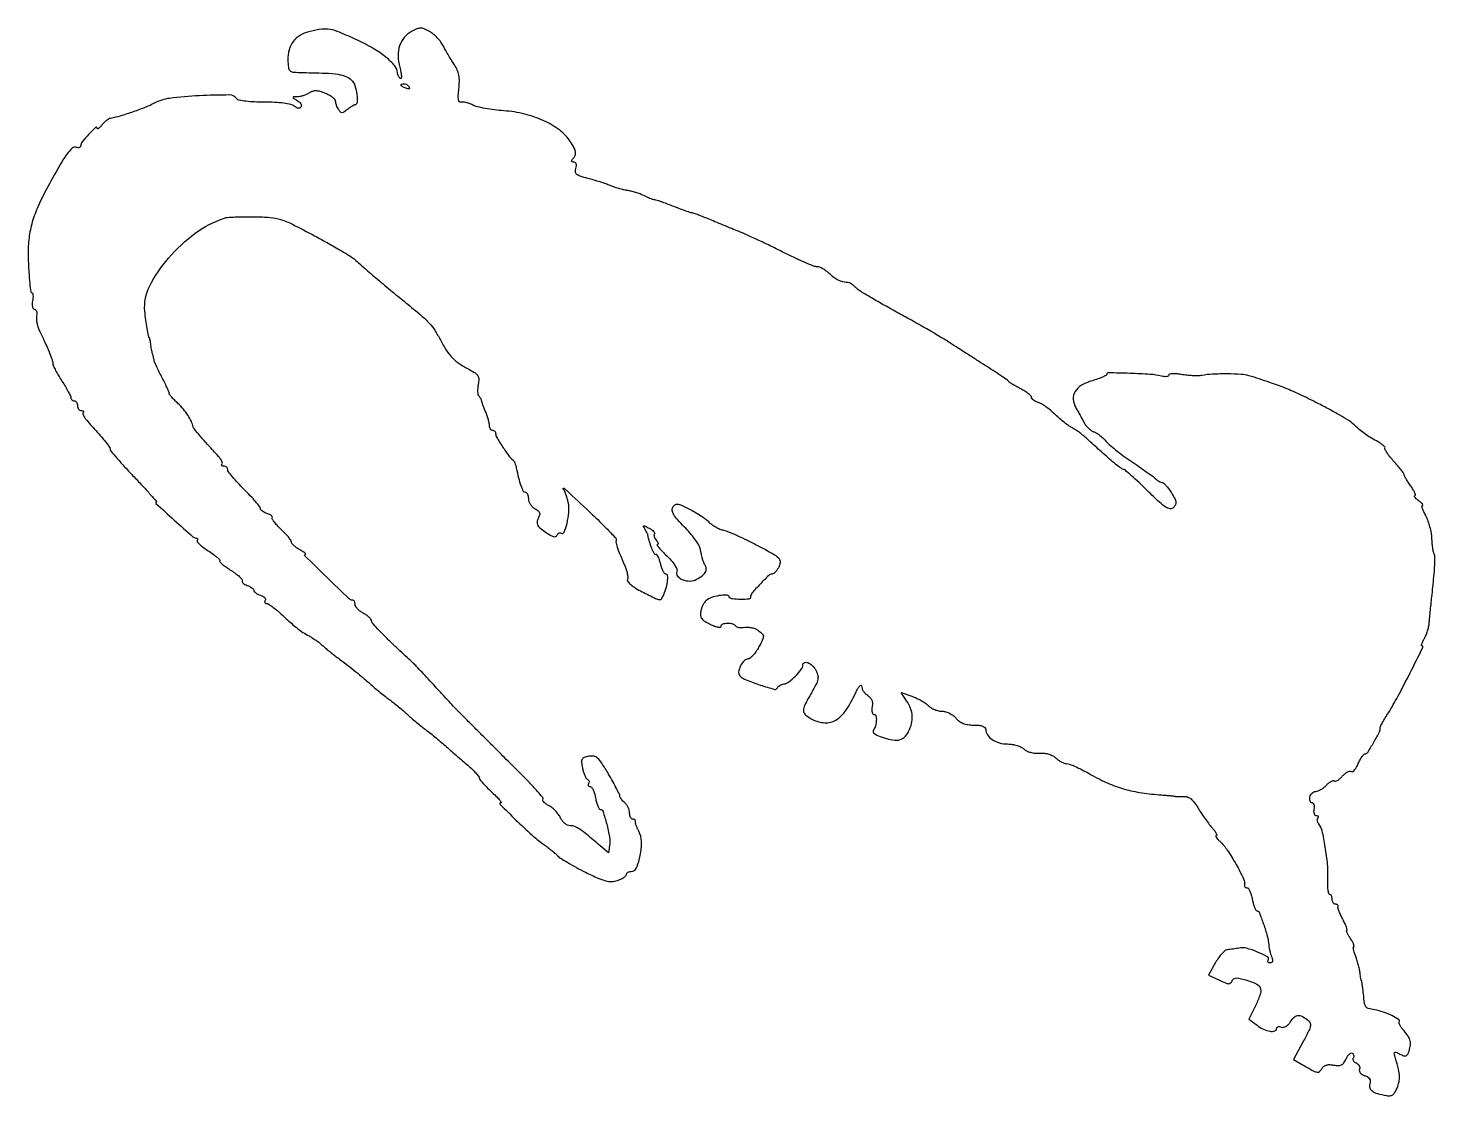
# Model space of a CAD drawing. Extents: x 1 to 431, y 0 to 327.
import ezdxf

# ---------------------------------------------------------------- set-up
doc = ezdxf.new("R2010")
doc.units = 0

msp = doc.modelspace()

# ---------------------------------------------------------------- linework, layer by layer
for points in [[(87.221839, 326.018178, 0.071673), (84.227605, 324.836598, 0.097825), (82.040777, 322.941736, 0.099091), (80.757044, 320.378073, 0.075293), (80.391185, 317.249209, 0.019833), (80.559964, 314.958972, 0.162914), (80.996061, 314.023471, 0.176117), (81.890472, 313.577066, 0.024029), (84.009167, 313.436557, -0.004173), (91.890573, 313.227501, -0.027686), (95.807996, 312.873094, -0.058835), (98.187235, 312.232219, -0.101534), (99.892211, 311.107789, -0.119278), (100.939551, 309.391705, -0.047294), (101.535436, 306.676183, -0.049797), (101.589636, 304.211153, -0.391684), (100.821096, 303.5, 0.127738), (100.528665, 303.424052, 0.015262), (99.95013, 303.078264, 0.017397), (99.277497, 302.614096, 0.013476), (98.577479, 302.064302, -0.022951), (97.580529, 301.311391, -0.151375), (96.990607, 301.128604, -0.20665), (96.501227, 301.339887, -0.047912), (95.939097, 302.064302, -0.030038), (95.590189, 302.696778, -0.024577), (95.292991, 303.409813, -0.025249), (95.084683, 304.094654, -0.05787), (95.015313, 304.62868, 0.185524), (94.807497, 305.148314, 0.041413), (94.089531, 305.804801, 0.037636), (93.078876, 306.470834, 0.028695), (91.885218, 307.047544, 0.02573), (90.259653, 307.624856, 0.066467), (89.032578, 307.819186, 0.083739), (87.973274, 307.666921, 0.062179), (86.898787, 307.168864, -0.034695), (86.053142, 306.719018, -0.025221), (85.058886, 306.334421, -0.025651), (84.073576, 306.064517, -0.04975), (83.263569, 305.969591, 0.007023), (82.135411, 305.934284, 0.40304), (82.00452, 305.796353, 0.26035), (82.120841, 305.591499, 0.004442), (83.271032, 304.908131, -0.05478), (83.903386, 304.440589, -0.075807), (84.342619, 303.889991, -0.096746), (84.528512, 303.345756, -0.174187), (84.432005, 302.889981, -0.144158), (84.072257, 302.567467, -0.140992), (83.591826, 302.487766, -0.098713), (83.003746, 302.677783, -0.045885), (82.339432, 303.13326, 0.119146), (81.295963, 303.644476, 0.021722), (79.161202, 304.021789, 0.020683), (76.416231, 304.269899, 0.012805), (73.178459, 304.344943, -0.011822), (70.189875, 304.408335, -0.017293), (67.566889, 304.617129, -0.012801), (65.447168, 304.915021, -0.208303), (64.85776, 305.297782, 0.252566), (62.524958, 306.547776, 0.011838), (53.285469, 306.302331, 0.01762), (44.212207, 305.524938, 0.094212), (39.5, 304.022881, -0.030273), (36.921894, 302.821992, -0.010462), (33.067561, 301.395509, -0.010605), (29.116453, 300.119685, -0.026388), (26.16592, 299.402768, 0.083191), (25.556773, 299.179311, 0.03371), (24.817142, 298.689436, 0.032188), (24.075771, 298.043471, 0.035299), (23.447723, 297.326144, -0.023179), (22.912826, 296.6845, -0.062159), (22.460849, 296.299636, -0.18228), (22.176115, 296.235782, -0.363705), (22.031803, 296.396023, 0.64001), (21.539291, 296.602327, 0.020054), (19.500419, 294.576996, 0.016792), (17.43002, 292.192684, 0.172034), (17, 290.979863, -0.156912), (16.899335, 290.666991, -0.147257), (16.632813, 290.461924, -0.110453), (16.228168, 290.403502, -0.06586), (15.75, 290.504499, 0.27099), (14.427696, 290.250766, 0.056828), (12.776634, 288.436774, 0.027528), (10.465785, 284.830223, 0.004781), (6.547753, 277.746623, 0.02113), (3.763191, 272.032039, 0.036755), (2.016456, 267.057472, 0.040475), (1.121988, 262.232456, 0.033362), (0.935137, 257, 0.005367), (1.130983, 252.310529, 0.013259), (1.402605, 248.879051, 0.008774), (1.717613, 246.332123, 0.373606), (2.100055, 246, -0.341749), (2.309561, 245.837867, -0.048979), (2.399382, 245.265625, -0.038965), (2.383177, 244.458518, -0.022733), (2.244751, 243.5, 0.038424), (2.135928, 242.533064, 0.066022), (2.214001, 241.727288, 0.097568), (2.455186, 241.191479, 0.242945), (2.826005, 241, -0.204186), (3.198582, 240.841231, -0.111318), (3.46009, 240.40832, -0.078831), (3.568115, 239.756938, -0.049355), (3.49726, 238.98577, 0.067718), (3.444048, 238.019689, 0.030471), (3.623074, 236.759588, 0.029473), (3.977884, 235.43107, 0.03544), (4.470281, 234.23577, -0.007704), (6.05209, 230.92917, -0.011628), (7.317509, 227.997976, -0.011198), (8.225228, 225.600158, -0.073184), (8.47201, 224.339995, 0.097107), (8.637545, 223.666141, 0.011802), (9.314634, 222.292943, 0.013644), (10.21154, 220.685641, 0.010855), (11.263447, 219.000252, -0.009236), (12.311568, 217.332972, -0.012361), (13.196137, 215.780924, -0.009588), (13.871723, 214.464416, -0.11423), (14, 213.910257, 0.109065), (14.076662, 213.562986, 0.099779), (14.29375, 213.267388, 0.095299), (14.618214, 213.069158, 0.089841), (15, 213, -0.148195), (15.381354, 212.884432, -0.098894), (15.70625, 212.559375, -0.082425), (15.925306, 212.073457, -0.064853), (16, 211.5, 0.076226), (16.087877, 210.926925, 0.089419), (16.342708, 210.440625, 0.100747), (16.721743, 210.115534, 0.127718), (17.166667, 210, -0.049446), (17.574752, 209.959544, -0.14801), (17.819271, 209.828646, -0.260344), (17.87339, 209.63758, -0.138892), (17.75, 209.416667, 0.24689), (17.641203, 209.066567, 0.060413), (17.827604, 208.471322, 0.047978), (18.237424, 207.755625, 0.031686), (18.833333, 207.017622, -0.004032), (22.05946, 203.445594, -0.011196), (24.249551, 200.866983, -0.009783), (25.747193, 198.945827, -0.162042), (26, 198.186241, 0.17711), (26.186046, 197.677488, 0.002994), (28.15543, 195.373027, 0.007265), (30.525381, 192.712363, 0.004719), (33.337633, 189.703525, -0.003181), (36.116521, 186.748646, -0.005574), (38.373502, 184.262911, -0.001724), (40.242181, 182.143479, -0.644485), (40.177104, 182, 0.683297), (40.023744, 181.606869, 0.002014), (45.603553, 176.513502, 0.002002), (51.274063, 171.420233, 0.179198), (52.309017, 171.015013, -0.106782), (52.581646, 170.950801, -0.175436), (52.746357, 170.784098, -0.159961), (52.774788, 170.537564, -0.086243), (52.661767, 170.25, 0.322576), (52.694828, 169.824462, 0.029431), (53.470567, 169.00903, 0.029377), (54.61291, 168.06091, 0.018161), (56.055844, 167.078612, -0.013968), (57.506674, 166.108637, -0.022848), (58.672235, 165.198539, -0.019017), (59.514495, 164.419137, -0.345476), (59.555844, 164.078612, 0.345476), (59.597192, 163.738086, 0.019017), (60.439452, 162.958684, 0.022848), (61.605013, 162.048587, 0.013968), (63.055844, 161.078612, -0.018405), (64.497963, 160.095836, -0.029811), (65.637787, 159.146251, -0.030191), (66.40799, 158.329751, -0.322931), (66.438572, 157.900608, 0.251249), (66.417829, 157.562449, 0.101747), (66.700086, 157.178429, 0.067509), (67.247452, 156.804477, 0.039322), (67.985479, 156.504609, -0.036577), (68.756557, 156.196226, -0.047017), (69.408235, 155.798884, -0.054805), (69.860179, 155.377006, -0.179463), (70, 155, 0.179463), (70.139821, 154.622994, 0.054805), (70.591765, 154.201116, 0.047017), (71.243443, 153.803774, 0.036577), (72.014521, 153.495391, -0.048846), (72.744038, 153.182695, -0.081387), (73.268799, 152.771225, -0.11865), (73.512946, 152.331877, -0.209118), (73.455504, 151.928004, 0.081555), (73.309387, 151.573367, 0.160022), (73.336311, 151.272601, 0.183051), (73.529558, 151.072801, 0.11044), (73.855134, 151, -0.143157), (74.413781, 150.836705, -0.014298), (75.577141, 150.045312, -0.017058), (76.930618, 148.994731, -0.012755), (78.350709, 147.75, 0.003837), (81.469669, 144.916244, 0.016297), (83.401773, 143.297892, 0.024416), (85.022144, 142.151231, 0.018909), (86.88868, 141.059577, -0.019456), (87.886242, 140.474681, -0.011918), (89.017107, 139.712506, -0.011942), (90.102305, 138.90324, -0.020765), (90.956968, 138.174306, 0.010314), (91.817732, 137.408532, 0.005268), (92.927972, 136.481143, 0.005231), (94.092722, 135.549033, 0.007825), (95.131274, 134.761499, -0.004), (98.116475, 132.533581, -0.006498), (100.612039, 130.588202, -0.006881), (102.951061, 128.662065, -0.005309), (105.449863, 126.5, 0.00573), (106.948877, 125.205195, 0.00413), (108.649599, 123.79375, 0.004172), (110.289366, 122.478251, 0.009018), (111.576912, 121.5, -0.009816), (112.817464, 120.554331, -0.005421), (114.297436, 119.353125, -0.005403), (115.771772, 118.102597, -0.008649), (117, 117, 0.008649), (118.228228, 115.897403, 0.005403), (119.702564, 114.646875, 0.005421), (121.182536, 113.445669, 0.009816), (122.423088, 112.5, -0.008997), (123.710742, 111.521754, -0.004161), (125.350875, 110.20625, -0.00412), (127.052118, 108.794805, -0.005714), (128.551752, 107.5, 0.001265), (130.105142, 106.134469, 0.000732), (131.97952, 104.5, 0.000732), (133.864653, 102.865844, 0.00123), (135.452813, 101.5, -0.012963), (136.797147, 100.287835, -0.017881), (137.934813, 99.127118, -0.014618), (138.800507, 98.120714, -0.165789), (138.979262, 97.63487, 0.162521), (139.158745, 97.137297, 0.012518), (140.079437, 96.029567, 0.016118), (141.278341, 94.744482, 0.011571), (142.695417, 93.38487, -0.010208), (144.057359, 92.085267, -0.020431), (145.068705, 90.994306, -0.02444), (145.686782, 90.194328, -0.60616), (145.585385, 90, 0.66731), (145.381658, 89.509827, 0.003725), (150.207809, 84.732148, 0.009107), (155.030609, 80.196836, 0.030886), (158.401794, 77.5, -0.009752), (159.609678, 76.614735, -0.007604), (160.88808, 75.607767, -0.007698), (162.050638, 74.63295, -0.018501), (162.872673, 73.866868, 0.054117), (163.907053, 73.032029, 0.009079), (166.078223, 71.692609, 0.009848), (168.7007, 70.208759, 0.008599), (171.5, 68.758471, 0.009879), (175.311449, 66.959181, 0.041793), (177.691827, 66.123135, 0.06969), (179.50761, 65.913261, 0.076612), (181.25, 66.224937, 0.027935), (182.303038, 66.652614, 0.03818), (183.192187, 67.159304, 0.042444), (183.822906, 67.668427, 0.20449), (184, 68.083333, -0.153983), (184.11028, 68.432933, -0.097924), (184.42083, 68.730729, -0.080432), (184.884826, 68.931676, -0.062123), (185.432612, 69, 0.301382), (187.093397, 70.101074, 0.052271), (188.246864, 73.890889, 0.051488), (188.627739, 78.201927, 0.123554), (187.806992, 81.27941, -0.019897), (187.350951, 82.18457, -0.024086), (186.999373, 83.068014, -0.023741), (186.778974, 83.825587, -0.128622), (186.787548, 84.25, 0.135841), (186.789263, 84.535385, 0.137301), (186.643842, 84.779687, 0.114349), (186.366141, 84.943621, 0.07654), (186, 85, -0.181272), (185.618307, 85.143082, -0.091278), (185.29375, 85.551532, -0.071223), (185.073889, 86.159146, -0.05129), (185, 86.877555, 0.067559), (184.890037, 87.687666, 0.044533), (184.559375, 88.569265, 0.044279), (184.074176, 89.385461, 0.063393), (183.5, 90, -0.02973), (182.925917, 90.537142, -0.032976), (182.440625, 91.121247, -0.034998), (182.099557, 91.66846, -0.122455), (182, 92.068868, 0.114465), (181.874146, 92.611415, 0.004823), (180.98069, 94.389992, 0.008093), (179.85945, 96.485267, 0.005646), (178.530007, 98.813488, 0.010046), (176.472964, 102.166994, 0.067464), (175.209986, 103.651238, 0.137328), (174.008895, 104.243468, 0.093781), (172.478327, 104.240608, 0.038529), (171.052879, 103.852385, 0.187757), (170.43215, 103.314394, 0.152486), (170.267865, 102.425957, 0.023133), (170.569935, 100.623543, 0.02305), (170.892532, 99.403008, 0.029683), (171.305307, 98.319014, 0.030291), (171.743765, 97.484469, 0.16756), (172.127847, 97.16459, -0.11752), (172.420947, 96.965623, -0.123195), (172.586564, 96.659046, -0.11325), (172.595665, 96.289246, -0.088389), (172.447214, 95.91459, 0.08762), (172.308216, 95.565349, 0.166481), (172.345783, 95.268661, 0.178492), (172.553136, 95.070931, 0.102452), (172.89567, 95, -0.242077), (173.329558, 94.776854, -0.043902), (173.804476, 93.971875, -0.038656), (174.240617, 92.840674, -0.026324), (174.565978, 91.5, 0.019665), (174.872606, 90.158869, 0.030056), (175.252587, 89.028125, 0.030086), (175.648727, 88.196267, 0.273049), (175.98133, 88, -0.32592), (176.855158, 87.362708, -0.014145), (177.972224, 83.510672, -0.021968), (178.813052, 79.566407, -0.078209), (178.838811, 76.991394), (178.5, 74.688841), (176, 76.841307, 0.004141), (171.929815, 80.287391, 0.025775), (169.742384, 81.925341, 0.052782), (168.212257, 82.733119, 0.095354), (166.825552, 83, -0.109228), (166.030276, 83.17583, -0.061206), (165.186074, 83.702102, -0.056663), (164.423609, 84.47611, -0.059358), (163.868104, 85.390135, 0.050572), (163.279821, 86.397439, 0.031683), (162.407082, 87.448463, 0.03163), (161.405233, 88.384078, 0.049187), (160.423672, 89.040849, -0.027043), (159.550104, 89.571008, -0.043708), (158.878176, 90.122084, -0.055326), (158.473678, 90.616202, -0.29), (158.47001, 90.951475, 0.324078), (158.421581, 91.611702, 0.007018), (156.182589, 94.19536, 0.012127), (153.161348, 97.423266, 0.005527), (149.066244, 101.5, -0.002954), (148.36922, 102.186793, -0.000154), (146.141401, 104.409375, -0.000243), (143.494546, 107.054206, -0.000177), (140.55145, 110, 0.000042), (137.609925, 112.945809, 0.000058), (134.9679, 115.590625, 0.000036), (132.744943, 117.815091, 0.000711), (132.058449, 118.5, -0.009302), (131.415729, 119.163658, -0.000727), (129.736422, 120.96875, -0.000991), (127.740451, 123.12906, -0.000757), (125.565192, 125.5, 0.000927), (123.405468, 127.852404, 0.00128), (121.457593, 129.955345, 0.0008), (119.811717, 131.71748, 0.015795), (119.288552, 132.241599, 0.000493), (118.743684, 132.753012, 0.000023), (116.8957, 134.483947, 0.000038), (114.701648, 136.538528, 0.000027), (112.25, 138.83373, -0.007863), (109.855136, 141.147254, -0.011637), (107.835938, 143.256155, -0.006946), (106.22479, 145.06919, -0.180063), (106, 145.673152, 0.167901), (105.838046, 146.141846, 0.038985), (105.265625, 146.76458, 0.036), (104.457052, 147.4152, 0.028559), (103.5, 148, -0.038233), (102.543363, 148.610243, -0.043483), (101.734375, 149.335921, -0.048383), (101.173639, 150.064377, -0.140753), (101, 150.66898, 0.056925), (100.941849, 151.178086, 0.076279), (100.769873, 151.609013, 0.095349), (100.515446, 151.897873, 0.166146), (100.216588, 152, -0.19362), (99.042527, 152.472351, -0.001854), (92.293836, 158.99963, -0.001803), (85.625238, 165.544507, -0.651768), (85.812314, 166.035435, 0.60831), (85.869621, 166.161622, 0.060025), (85.563617, 166.466878, 0.027782), (84.913481, 166.92003, 0.011927), (84, 167.454415, -0.026913), (83.042885, 168.053513, -0.034285), (82.234375, 168.709512, -0.036613), (81.659146, 169.330174, -0.170173), (81.5, 169.784235, 0.155039), (81.33264, 170.310998, 0.016994), (80.555621, 171.334724, 0.019485), (79.516358, 172.514424, 0.014571), (78.285094, 173.733682, -0.016329), (77.09155, 174.923931, -0.026894), (76.17327, 176.013376, -0.025515), (75.565975, 176.909576, -0.345302), (75.610454, 177.277121, 0.330321), (75.648783, 177.535402, 0.104624), (75.382381, 177.852176, 0.059245), (74.83326, 178.184865, 0.029767), (74.075361, 178.476082, -0.037399), (73.281029, 178.795279, -0.047741), (72.609637, 179.209012, -0.055715), (72.144734, 179.649989, -0.176935), (72, 180.046189, 0.170173), (71.805934, 180.599881, 0.008055), (70.53125, 182.143249, 0.012474), (68.915716, 183.943412, 0.008579), (67, 185.90526, -0.010092), (65.084519, 187.878774, -0.014323), (63.46875, 189.714897, -0.010307), (62.215346, 191.289224, -0.164402), (62, 191.926459, 0.107866), (61.9106, 192.336039, 0.099613), (61.657292, 192.684647, 0.095642), (61.27873, 192.918389, 0.09086), (60.833333, 193, -0.049446), (60.425248, 193.040456, -0.14801), (60.180729, 193.171354, -0.260344), (60.12661, 193.36242, -0.138892), (60.25, 193.583333, 0.24689), (60.358797, 193.933433, 0.060413), (60.172396, 194.528678, 0.047978), (59.762576, 195.244375, 0.031686), (59.166667, 195.982378, -0.002789), (56.040475, 199.426505, -0.00552), (53.605716, 202.200133, -0.002629), (51.680553, 204.466705, -0.126959), (51.425368, 205, 0.061259), (50.882187, 206.660738, 0.034125), (49.847672, 208.52465, 0.031456), (48.440373, 210.423484, 0.028531), (46.762098, 212.197245, -0.008473), (45.679633, 213.253092, -0.013712), (44.799669, 214.191108, -0.007388), (44.110942, 214.990323, -0.329642), (44.098584, 215.197245, 0.250575), (44.118896, 215.432418, 0.003781), (43.549863, 216.732941, 0.009162), (42.837241, 218.253221, 0.005802), (41.953757, 220, -0.005907), (41.045656, 221.79639, -0.00757), (40.254627, 223.471875, -0.006006), (39.631998, 224.889099, -0.062467), (39.458208, 225.5, 0.0131), (39.37921, 225.937634, 0.009159), (39.268281, 226.426563, 0.009248), (39.144628, 226.891543, 0.01894), (39.027314, 227.25, -0.03316), (38.904301, 227.665459, -0.00803), (38.758024, 228.367188, -0.008203), (38.616072, 229.179298, -0.008072), (38.5, 230, 0.007771), (38.389557, 230.784308, 0.010651), (38.264244, 231.485938, 0.007641), (38.138928, 232.064442, 0.112929), (38.048489, 232.25, -0.119625), (37.724128, 232.938454, -0.007909), (37.315151, 235.107523, -0.011321), (36.929839, 237.69368, -0.009005), (36.627698, 240.5, -0.141308), (38.080916, 247.99503, -0.059346), (43.856241, 256.605281, -0.056535), (52.071346, 264.234984, -0.07757), (61, 268.891168, -0.063543), (61.967044, 269.086136, -0.006428), (64.314152, 269.225188, -0.007969), (67.126734, 269.310669, -0.006267), (70.175838, 269.3165, -0.018455), (75.028915, 269.08568, -0.05562), (78.274239, 268.442825, -0.040161), (81.824773, 266.99597, -0.006275), (88.543239, 263.500086, -0.00454), (92.767547, 261.184562, -0.005794), (96.61632, 258.970246, -0.004571), (99.797953, 257.050902, -0.047775), (101.012385, 256.132599, 0.007458), (103.786174, 253.660293, 0.002545), (107.882689, 250.153521, 0.002565), (112.362163, 246.397561, 0.003349), (116.5, 243.010601, -0.005754), (121.227929, 239.102508, -0.030259), (123.66265, 236.775618, -0.044607), (125.348825, 234.595757, -0.022806), (127.079789, 231.597853, 0.025128), (128.936522, 228.416315, 0.048967), (130.774297, 226.126759, 0.050762), (132.976122, 224.290437, 0.029119), (135.952702, 222.524459, -0.02584), (137.70628, 221.499554, -0.112444), (138.535419, 220.638059, -0.138547), (138.818871, 219.60168, -0.047292), (138.65724, 218.036201, 0.026718), (138.494374, 216.912787, 0.032737), (138.46776, 215.852605, 0.034582), (138.563162, 214.984764, 0.152867), (138.798611, 214.534722, -0.03615), (139.073244, 214.217223, -0.029965), (139.318582, 213.843533, -0.030984), (139.502185, 213.472105, -0.068132), (139.583794, 213.166667, 0.04944), (139.675789, 212.762559, 0.005512), (139.985547, 211.868898, 0.006662), (140.381094, 210.811646, 0.005354), (140.833794, 209.6849, -0.015964), (141.280204, 208.501852, -0.015272), (141.657427, 207.275234, -0.015406), (141.923615, 206.173189, -0.051594), (142, 205.4349, 0.06794), (142.074871, 204.886434, 0.084528), (142.29375, 204.421502, 0.099719), (142.61866, 204.110603, 0.142091), (143, 204, -0.103169), (143.381581, 203.920419, -0.098825), (143.70625, 203.694355, -0.09692), (143.923808, 203.356662, -0.095056), (144, 202.959507, 0.135724), (144.320374, 201.801007, 0.009696), (146.108888, 198.941863, 0.012674), (148.001484, 196.197465, 0.074727), (149.224747, 194.95659, -0.099019), (149.528806, 194.61685, -0.030012), (149.845183, 193.998059, -0.028762), (150.124281, 193.245448, -0.027729), (150.319141, 192.45659, 0.014238), (150.987826, 189.3974, 0.028578), (151.720171, 187.036719, 0.031569), (152.455821, 185.394118, 0.278538), (153.108408, 185, -0.206403), (153.449232, 184.853045, -0.082845), (153.738095, 184.422835, -0.063176), (153.934538, 183.787353, -0.043433), (154, 183.035184, 0.088743), (154.148732, 182.203793, 0.057682), (154.591234, 181.331113, 0.055849), (155.242951, 180.551213, 0.068035), (156.012713, 179.993196, -0.043393), (156.980586, 179.361663, -0.146192), (157.412396, 178.75116, -0.154866), (157.425439, 178.026315, -0.050567), (157.013624, 177.025458, 0.084273), (156.654057, 175.952114, 0.160455), (156.800312, 175.063356, 0.097786), (157.537462, 174.14476, 0.020208), (159.184612, 172.868545, 0.019068), (160.642429, 171.912085, 0.063756), (161.686835, 171.451714, 0.135643), (162.37415, 171.439206, 0.254703), (162.76911, 171.80733, -0.078867), (162.987461, 172.227604, -0.111509), (163.305595, 172.502229, -0.130442), (163.672139, 172.588288, -0.131949), (164.031338, 172.480632, 0.462603), (164.95171, 172.778496, 0.038301), (165.836667, 175.497437, 0.038114), (166.381007, 178.830023, 0.06621), (166.250887, 181.625738, 0.022327), (165.975908, 182.836167, 0.018527), (165.579074, 184.096311, 0.018923), (165.128316, 185.224961, 0.046978), (164.693062, 186, -0.256367), (164.670766, 186.214323, -0.467131), (164.818144, 186.259672, -0.035134), (165.510373, 185.73807, -0.008485), (166.577257, 184.777606, -0.002052), (173.630343, 178.15374, -0.008352), (177.835116, 174.036887, -0.005995), (180.638822, 171.129633, -0.248215), (180.863026, 170.315354, 0.115332), (180.873415, 169.430205, 0.022157), (181.328826, 167.879749, 0.016998), (182.157063, 165.70571, 0.0057), (183.50981, 162.588057, -0.027624), (183.972422, 161.379413, -0.029709), (184.286025, 160.155919, -0.031078), (184.425617, 159.083006, -0.108839), (184.322312, 158.397549, 0.264872), (184.427021, 157.711448, 0.050514), (185.340033, 156.77033, 0.038593), (186.836507, 155.696404, 0.019076), (188.882597, 154.559493, 0.003208), (192.93962, 152.536256, 0.083731), (194.105833, 152.189363, 0.277685), (194.811292, 152.504127, 0.057747), (195.482296, 153.75, 0.02766), (196.245294, 156.026743, 0.042451), (196.623963, 158.07045, 0.055709), (196.604763, 159.553485, 0.378273), (196.099012, 160, -0.2279), (195.693079, 160.195161, -0.046234), (195.241511, 160.88125, -0.04029), (194.820979, 161.851024, -0.028114), (194.5, 163, 0.024263), (194.188468, 164.149213, 0.03568), (193.796079, 165.11875, 0.039028), (193.384319, 165.815249, 0.244416), (193.028953, 166, -0.279263), (192.491751, 166.32542, -0.023006), (191.771589, 167.873212, -0.027108), (191.085769, 169.841467, -0.022444), (190.56622, 172, 0.059929), (190.478178, 172.273871, 0.011161), (190.24656, 172.749619, 0.011815), (189.948577, 173.296339, 0.010547), (189.61401, 173.849768, -0.030878), (189.245011, 174.520264, -0.510399), (189.349795, 174.710937, -0.147484), (189.757922, 174.641542, -0.007529), (190.964969, 174.018748, -0.029764), (191.769456, 173.524509, -0.053269), (192.3537, 173.015331, -0.08033), (192.650263, 172.569702, -0.312701), (192.594322, 172.260989, 0.190562), (192.455764, 171.941135, 0.076383), (192.514007, 171.459288, 0.060728), (192.747347, 170.898126, 0.044367), (193.131121, 170.342009, -0.032147), (193.505911, 169.826299, -0.077165), (193.693787, 169.394215, -0.173374), (193.669818, 169.120056, -0.293044), (193.482566, 169, 0.606583), (193.384532, 168.811835, 0.021827), (194.012178, 167.992743, 0.019457), (195.01412, 166.887445, 0.009841), (196.355997, 165.571041, -0.024591), (197.74068, 164.130098, -0.036208), (198.7941, 162.726809, -0.04069), (199.440979, 161.514665, -0.196286), (199.457238, 160.749161, 0.274105), (199.691943, 159.370795, 0.124275), (201.237638, 158.267807, 0.095826), (203.485973, 157.855344, 0.1251), (205.5, 158.387973, 0.032474), (207.171472, 159.464942, 0.086477), (208.146755, 160.489072, 0.13751), (208.46962, 161.479438, 0.151431), (208.212137, 162.452254, -0.023014), (207.944887, 162.926352, -0.01581), (207.684385, 163.485975, -0.015969), (207.467437, 164.041832, -0.030998), (207.33658, 164.5, 0.000348), (207.219298, 165.032154, 0.000094), (207.032755, 165.87502, 0.000095), (206.820644, 166.831692, 0.000099), (206.610742, 167.776665, 0.084182), (206.139774, 168.933117, 0.019684), (204.963942, 170.673872, 0.019747), (203.432724, 172.59503, 0.018248), (201.715417, 174.442478, -0.013733), (199.620975, 176.65524, -0.049935), (198.480914, 178.216619, -0.089766), (198.040879, 179.415231, -0.172429), (198.210636, 180.411903, -0.103837), (198.868532, 181.166356, -0.190298), (199.643036, 181.381228, -0.080822), (200.834472, 181.055632, -0.009732), (203.297502, 179.87337, -0.016035), (205.036817, 178.925319, -0.014141), (206.787709, 177.829065, -0.014351), (208.309996, 176.750592, -0.041107), (209.277677, 175.889385, 0.047704), (210.155497, 175.12863, 0.027937), (211.332844, 174.385758, 0.027742), (212.605441, 173.768585, 0.04181), (213.777677, 173.389835, -0.040564), (215.2871, 172.906283, -0.007634), (217.95107, 171.759898, -0.008118), (221.029039, 170.318823, -0.007357), (224.162136, 168.731943, -0.005456), (228.898997, 166.178214, -0.066022), (230.557551, 164.95051, -0.196589), (231.051469, 163.824898, -0.113686), (230.751621, 162.354214, -0.034661), (230.263092, 161.453168, -0.042468), (229.682904, 160.69155, -0.047768), (229.100568, 160.160414, -0.162402), (228.619712, 160, 0.19602), (227.550212, 159.563958, 0.01047), (224.929287, 156.891127, 0.010979), (222.433912, 154.117827, 0.178452), (222.002346, 152.962708, -0.381456), (221.446278, 152.345336, -0.028354), (218.987108, 152.217188, -0.0292), (216.467991, 152.376136, -0.227777), (215.504453, 152.992795, 0.255934), (214.549697, 153.534533, 0.044064), (212.398819, 153.377086, 0.045462), (210.082927, 152.780796, 0.080613), (208.360739, 151.831573, 0.080155), (207.891446, 151.323975, 0.032884), (207.423595, 150.507792, 0.03148), (207.02691, 149.547697, 0.035011), (206.770274, 148.578596, 0.071587), (206.71228, 147.317476, 0.134338), (207.072982, 146.37085, 0.097397), (207.966063, 145.546365, 0.026589), (209.659534, 144.625314, 0.022753), (210.941251, 144.084211, 0.043429), (212.018738, 143.789286, 0.06641), (212.7591, 143.753911, 0.389566), (213, 144.016179, -0.317391), (213.488853, 144.708713, -0.078855), (214.932025, 144.977408, -0.070616), (216.522811, 144.794777, -0.192818), (217.417116, 144.134109, 0.163039), (217.781445, 143.830965, 0.053758), (218.463014, 143.647212, 0.046851), (219.316478, 143.593978, 0.038303), (220.226133, 143.69252, -0.064532), (221.240464, 143.748967, -0.041169), (222.4092, 143.565648, -0.040863), (223.545754, 143.189565, -0.058871), (224.46476, 142.66479, -0.036116), (225.618293, 141.676004, -0.198934), (225.92852, 140.936499, -0.116049), (225.70593, 139.971057, -0.009084), (224.487356, 137.60638, -0.024742), (223.653092, 136.225513, -0.032421), (222.752213, 135.059374, -0.033958), (221.907422, 134.223119, -0.180015), (221.30778, 134, 0.205655), (220.071511, 133.469054, 0.073479), (218.943797, 131.865101, 0.075483), (218.35087, 130.048058, 0.242105), (218.728031, 128.871969, 0.101637), (220.688188, 127.579823, 0.016921), (224.956161, 126.039277, 0.010496), (229.380083, 124.711559, 0.399303), (230.219487, 125.158462, -0.123198), (230.462865, 125.540759, -0.055301), (230.940773, 125.902739, -0.050029), (231.558646, 126.191943, -0.048054), (232.230037, 126.357499, 0.128826), (233.743408, 127.000859, 0.03236), (235.770539, 128.789251, 0.030934), (237.535714, 130.796404, 0.166383), (238, 132.15301, -0.298156), (238.481733, 132.889048, -0.200759), (239.519133, 132.905118, -0.099911), (240.886477, 132.009432, -0.075221), (241.964698, 130.565962, -0.057558), (242.558907, 129.062604, -0.113288), (242.604668, 127.785121, -0.071864), (242.074684, 126.25427, -0.013332), (240.633678, 123.637892, 0.013521), (238.584252, 119.913484, 0.129532), (238.195058, 118.159709, 0.218871), (238.84135, 116.888017, 0.048138), (240.952287, 115.524673, 0.105576), (244.739567, 114.489232, 0.151519), (248.092066, 115.324743, 0.10896), (251.153277, 118.246296, 0.039721), (254.107674, 123.5, -0.015563), (254.822129, 124.927669, -0.049178), (255.419559, 125.813427, -0.233286), (255.771049, 125.970707, -0.399575), (255.978038, 125.758474, 0.087897), (256.120828, 125.007728, 0.052102), (256.532591, 124.191883, 0.050066), (257.131445, 123.438423, 0.060307), (257.835038, 122.870947, -0.072328), (258.601586, 122.221811, -0.087258), (259.093805, 121.418377, -0.082923), (259.29786, 120.461589, -0.058451), (259.218461, 119.362474, 0.041705), (259.122613, 118.457515, 0.068574), (259.210636, 117.693977, 0.099463), (259.45734, 117.183238, 0.234813), (259.826005, 117, -0.347536), (260.379594, 116.562357, -0.071455), (260.499777, 115.233821, -0.05773), (260.218264, 113.571761, -0.067718), (259.569403, 112.112297, 0.411001), (259.759597, 111.286365, 0.044264), (261.683843, 110.294132, 0.041472), (264.244639, 109.48872, 0.04943), (266.756216, 109.178117, 0.083669), (267.815808, 109.33034, 0.079957), (268.785477, 109.821934, 0.070707), (269.644524, 110.654861, 0.04749), (270.377466, 111.811681, 0.056118), (271.287137, 114.245227, 0.077797), (271.496873, 116.56095, 0.076545), (270.988637, 118.857986, 0.052422), (269.764375, 121.236857), (268.139807, 123.71626), (271.4061, 122.593362, -0.026537), (272.783807, 122.036388, -0.020482), (274.222644, 121.290591, -0.020888), (275.51197, 120.48057, -0.045705), (276.407625, 119.735232, 0.060534), (277.256045, 119.07066, 0.039074), (278.372877, 118.509724, 0.038944), (279.56987, 118.126962, 0.057976), (280.661136, 118, -0.070295), (281.749918, 117.846168, -0.045318), (282.939185, 117.383125, -0.044825), (284.043656, 116.703751, -0.062353), (284.879892, 115.9, 0.065042), (285.868299, 114.960121, 0.065114), (287.064628, 114.30611, 0.057299), (288.521325, 113.92518, 0.03534), (290.290184, 113.8, -0.02483), (291.899917, 113.720011, -0.061225), (293.051916, 113.460469, -0.099793), (293.750147, 113.039248, -0.210282), (294, 112.471429, 0.150905), (294.518303, 110.793217, 0.095096), (295.985054, 109.336176, 0.080501), (298.145442, 108.340668, 0.06789), (300.642857, 108, -0.038684), (302.094719, 107.887503, -0.035006), (303.562654, 107.552078, -0.036793), (304.836055, 107.060835, -0.086128), (305.667699, 106.475158, 0.086203), (306.496999, 105.891315, 0.044125), (307.694485, 105.449788, 0.041153), (309.076095, 105.194387, 0.041969), (310.471702, 105.171156, -0.042357), (311.932468, 105.145708, -0.046575), (313.320778, 104.871265, -0.050356), (314.527615, 104.376777, -0.07411), (315.446859, 103.695998, 0.040573), (316.210723, 103.046972, 0.035661), (317.101981, 102.498199, 0.037364), (317.982066, 102.119949, 0.082997), (318.699702, 102, -0.092014), (319.599516, 101.832995, -0.012572), (321.373478, 101.099303, -0.014104), (323.449698, 100.107836, -0.011491), (325.61571, 98.933798, 0.02377), (330.883353, 96.243733, 0.032865), (335.850826, 94.380112, 0.032651), (341.044984, 93.175275, 0.023021), (347, 92.477661, -0.003186), (348.760341, 92.341929, -0.004512), (350.325, 92.197025, -0.002626), (351.640596, 92.056219, -0.063097), (352, 91.969066, 0.078383), (352.310577, 91.903685, 0.010535), (352.97988, 91.883621, 0.011952), (353.78006, 91.895626, 0.009803), (354.633635, 91.945626, -0.110085), (355.736673, 91.788863, -0.082508), (356.801479, 91.171959, -0.059628), (357.88281, 90.038655, -0.025879), (359.045401, 88.306317, 0.010893), (360.064863, 86.684258, 0.008372), (361.245517, 84.957168, 0.008477), (362.404513, 83.378666, 0.019867), (363.33608, 82.25, -0.019281), (364.051186, 81.38566, -0.041976), (364.514416, 80.660938, -0.081661), (364.674782, 80.180032, -0.461562), (364.521304, 80, 0.438794), (364.377822, 79.844057, 0.11662), (364.496016, 79.4818, 0.048557), (364.922752, 78.914131, 0.020407), (365.59699, 78.235914, -0.057861), (367.911464, 75.530462, -0.020324), (370.593896, 71.16934, -0.015178), (372.909023, 66.727131, -0.164759), (373.154444, 64.75, 0.13037), (373.170509, 64.464404, 0.126246), (373.325807, 64.220313, 0.109163), (373.601674, 64.05662, 0.079686), (373.954687, 64, -0.248969), (374.365354, 63.782001, -0.040853), (374.821812, 62.971875, -0.036741), (375.244969, 61.840783, -0.02478), (375.565978, 60.5, 0.018927), (375.870536, 59.158822, 0.029048), (376.244266, 58.028125, 0.028479), (376.631839, 57.19243, 0.276652), (376.953003, 57, -0.309287), (377.663093, 56.514295, -0.00895), (378.992125, 52.907866, -0.017538), (380.130383, 49.229533, -0.045517), (380.610341, 46.5, 0.022895), (380.726059, 45.607031, 0.014284), (380.939044, 44.573437, 0.014328), (381.20792, 43.564489, 0.025133), (381.495439, 42.75, -0.045844), (381.718735, 42.022951, -0.114672), (381.706601, 41.471153, -0.181142), (381.469721, 41.13131, -0.152073), (381.047972, 41, -0.078694), (380.641959, 41.0643, -0.156625), (380.380686, 41.252747, -0.18503), (380.303353, 41.532941, -0.114736), (380.413731, 41.860414, 0.426388), (380.147458, 42.892383, 0.029549), (377.147188, 44.353192, 0.033106), (373.773094, 45.500761, 0.116904), (371.5, 45.56647, -0.009047), (370.624622, 45.401964, -0.006606), (369.646875, 45.249735, -0.006677), (368.716082, 45.130045, -0.014613), (368, 45.068809, 0.156651), (367.280583, 44.792369, 0.034515), (366.297374, 43.882568, 0.032705), (365.258632, 42.623405, 0.026418), (364.31021, 41.148798), (362.120421, 37.313), (365.475019, 35.713303, 0.013129), (367.316326, 34.893864, 0.084743), (368.30485, 34.669302, 0.192782), (368.921969, 34.878337, 0.124868), (369.362404, 35.502027, -0.128053), (369.797123, 36.109504, -0.141924), (370.456809, 36.398567, -0.081285), (371.467669, 36.367024, -0.021477), (373.044514, 35.987234, -0.02953), (376.562133, 34.749476, -0.183352), (377.924461, 33.454491, -0.193915), (378.0434, 31.626802, -0.033553), (376.715162, 28.350617), (374.533637, 23.860381), (377.016818, 21.952427, 0.051635), (379.006919, 20.726901, 0.071575), (381.002158, 20.096827, 0.117781), (382.436444, 20.199569, 0.327178), (383, 20.968615, -0.176035), (383.117236, 21.291286, -0.149148), (383.422784, 21.490462, -0.103852), (383.888281, 21.525258, -0.058581), (384.439265, 21.384932, 0.13739), (385.096568, 21.323402, 0.082646), (385.838892, 21.589879, 0.070031), (386.567078, 22.14276, 0.055887), (387.179812, 22.916317, -0.056945), (388.301648, 24.326476, -0.158631), (389.415598, 24.892848, -0.149311), (390.69508, 24.71163, -0.048599), (392.355949, 23.728991, -0.097862), (393.206431, 22.805604, -0.183258), (393.392333, 21.821606, -0.071805), (392.900698, 20.333736, -0.006923), (391.150509, 16.941712), (388.206862, 11.425442), (392.053207, 9.211767, 0.009913), (394.350004, 7.949841, 0.091078), (395.432011, 7.614041, 0.209906), (396.158261, 7.834354, 0.088292), (396.818782, 8.640664, -0.090721), (397.397998, 9.340813, -0.09985), (398.16973, 9.762069, -0.081411), (399.173614, 9.901648, -0.041167), (400.446848, 9.76541, 0.042234), (401.857873, 9.617469, 0.118187), (402.82283, 9.828431, 0.124474), (403.557599, 10.445051, 0.049391), (404.22407, 11.592435, -0.037716), (404.696673, 12.45155, -0.060608), (405.234205, 13.090525, -0.084958), (405.749813, 13.428949, -0.246015), (406.16254, 13.399545, -0.106982), (406.450099, 13.122528, -0.099481), (406.606752, 12.744238, -0.09589), (406.608059, 12.322809, -0.091625), (406.45293, 11.923839, 0.153709), (406.350796, 11.521408, 0.123094), (406.484216, 11.092291, 0.097762), (406.843111, 10.700261, 0.067146), (407.373476, 10.410178, -0.087191), (407.907691, 10.0897, -0.094348), (408.283449, 9.613816, -0.100161), (408.443636, 9.057944, -0.112299), (408.364536, 8.507583, 0.151205), (408.326804, 7.93906, 0.111178), (408.606203, 7.368419, 0.087859), (409.177677, 6.868439, 0.059111), (409.969468, 6.50969, -0.055148), (410.891544, 6.100661, -0.121899), (411.440424, 5.568108, -0.137766), (411.639139, 4.887533, -0.079569), (411.511989, 4.037773, 0.155544), (411.513553, 2.818533, 0.162567), (412.222563, 1.850611, 0.084782), (413.831451, 1.079153, 0.022119), (416.629621, 0.412987, 0.077672), (417.696645, 0.376204, 0.126368), (418.536393, 0.703822, 0.101597), (419.234776, 1.461163, 0.038565), (419.883045, 2.752272, 0.043945), (420.469375, 4.645019, 0.066665), (420.605908, 6.36015, 0.045999), (420.296846, 8.467387, 0.011228), (419.393346, 11.863486, -0.012999), (419.024817, 13.268728, -0.268939), (419.146915, 13.670596, -0.303807), (419.539252, 13.734111, -0.015502), (420.75373, 13.1318, 0.030618), (421.826187, 12.639714, 0.136874), (422.508041, 12.57343, 0.190065), (422.998735, 12.874817, 0.069597), (423.400039, 13.600101, 0.05215), (423.903547, 15.476194, 0.090801), (423.866429, 17.082125, 0.088755), (423.259769, 18.595459, 0.047966), (422.03458, 20.193257, -0.025917), (421.313487, 21.052499, -0.036943), (420.774009, 21.889493, -0.040815), (420.45893, 22.600587, -0.226005), (420.503224, 23.005216, 0.40975), (420.334272, 23.746151, 0.028507), (418.282104, 24.899008, 0.032193), (415.664967, 25.97625, 0.035838), (413.022527, 26.663562, -0.019848), (411.023434, 27.115875, -0.176292), (410.295853, 27.625697, -0.12015), (409.929329, 28.566643, -0.007273), (409.571014, 31.595637, 0.004334), (409.402838, 33.09267, 0.007166), (409.231808, 34.353093, 0.002062), (409.065276, 35.430715, 0.368815), (408.984124, 35.5, -0.356251), (408.903446, 35.565839, -0.004873), (408.773402, 36.234375, -0.011096), (408.642997, 37.041492, -0.006758), (408.523064, 38, 0.023883), (408.338228, 39.154756, 0.012467), (408.003947, 40.573437, 0.012371), (407.587754, 42.014931, 0.018478), (407.147009, 43.25, -0.017478), (406.768162, 44.304943, -0.031865), (406.545283, 45.192187, -0.038475), (406.477434, 45.832967, -0.422609), (406.639761, 46, 0.485462), (406.764395, 46.158322, 0.039991), (406.57545, 46.734375, 0.03022), (406.178774, 47.540473, 0.01558), (405.591957, 48.5, -0.014475), (405.002254, 49.459476, -0.027812), (404.596265, 50.265625, -0.034401), (404.38838, 50.849312, -0.496749), (404.502627, 51, 0.492571), (404.629671, 51.165251, 0.022258), (404.381606, 51.954687, 0.022747), (403.945194, 53.003063, 0.012381), (403.320077, 54.25, -0.01343), (402.672039, 55.549455, -0.017842), (402.157755, 56.765625, -0.015267), (401.802632, 57.789507, -0.143699), (401.794397, 58.25, 0.136089), (401.793554, 58.535398, 0.135996), (401.645854, 58.779688, 0.113356), (401.366653, 58.943618, 0.076439), (401, 59, -0.148195), (400.618646, 59.115568, -0.098894), (400.29375, 59.440625, -0.082425), (400.074694, 59.926543, -0.064853), (400, 60.5, 0.049187), (399.943395, 61.074022, 0.069184), (399.774577, 61.559375, 0.089361), (399.525601, 61.886118, 0.187506), (399.232603, 62, -0.355373), (398.942487, 62.236004, -0.022661), (398.755795, 63.395313, -0.025102), (398.657266, 64.928921, -0.01516), (398.687049, 66.75, 0.034246), (398.591648, 71.126514, 0.018432), (397.907126, 76.482361, 0.014796), (396.929465, 81.469847, 0.114693), (395.900296, 83.592009, -0.063236), (395.611872, 84.058633, -0.075011), (395.470002, 84.556526, -0.087632), (395.491216, 85.007829, -0.141842), (395.675343, 85.342009, 0.103885), (395.83892, 85.592572, 0.248027), (395.814207, 85.806715, 0.183196), (395.603196, 85.953343, 0.061304), (395.224084, 86, -0.194182), (394.832404, 86.158075, -0.11456), (394.553819, 86.5875, -0.082387), (394.434116, 87.23444, -0.05225), (394.5, 88, 0.047569), (394.573116, 88.765816, 0.076554), (394.4736, 89.4125, 0.109013), (394.225739, 89.842734, 0.210782), (393.869258, 90, -0.185795), (393.509376, 90.13851, -0.117013), (393.250774, 90.514062, -0.085465), (393.136266, 91.080265, -0.054876), (393.190371, 91.75, -0.077693), (393.430921, 92.418672, -0.076527), (393.864993, 92.985938, -0.081625), (394.420549, 93.36764, -0.110219), (395.013695, 93.5, 0.095259), (395.707479, 93.633389, 0.038142), (396.579324, 94.061158, 0.035992), (397.474543, 94.679326, 0.037788), (398.256343, 95.410323, -0.033258), (398.975896, 96.095425, -0.052048), (399.685388, 96.570862, -0.068834), (400.282933, 96.788258, -0.25451), (400.654822, 96.678511, 0.268689), (401.028696, 96.578885, 0.066573), (401.636625, 96.834132, 0.050153), (402.35971, 97.362101, 0.031371), (403.095407, 98.110005, -0.037454), (403.852678, 98.861355, -0.051687), (404.64081, 99.404393, -0.063376), (405.34372, 99.679823, -0.202826), (405.830872, 99.604527, 0.27961), (406.280068, 99.600807, 0.074979), (406.856119, 100.073048, 0.053432), (407.463223, 100.909809, 0.032061), (408.005264, 102.012709, -0.022916), (408.541825, 103.156814, -0.031865), (409.131303, 104.122483, -0.032962), (409.69363, 104.821192, -0.209807), (410.100996, 105, 0.258898), (410.872514, 105.428189, 0.008403), (412.762838, 108.577086, 0.010974), (414.496002, 111.735363, 0.152562), (414.722421, 113, -0.152944), (414.782622, 113.334806, -0.005024), (415.431714, 114.547365, -0.00918), (416.246883, 115.971415, -0.00621), (417.225711, 117.565498, 0.017952), (420.129847, 122.554081, 0.006589), (423.882687, 129.795872, 0.001443), (427.749287, 137.559981, 0.55607), (427.475977, 138, -0.455071), (427.348519, 138.146303, -0.044957), (427.467558, 138.660937, -0.033152), (427.76027, 139.386536, -0.017289), (428.214523, 140.25, 0.032973), (428.722192, 141.293093, 0.020521), (429.183742, 142.573438, 0.020565), (429.536541, 143.879505, 0.034712), (429.709678, 145, -0.003013), (429.828741, 146.320303, -0.000845), (430.030638, 148.38125, -0.000852), (430.266852, 150.710942, -0.000898), (430.507044, 153, 0.002927), (431.122732, 159.106288, 0.011771), (431.38913, 162.847037, 0.015519), (431.429816, 165.309906, 0.11735), (431.14616, 166.429426, -0.074362), (430.949806, 166.996511, -0.012486), (430.766231, 168.134689, -0.013428), (430.618706, 169.494264, -0.011562), (430.535219, 170.929426, 0.03616), (430.362592, 172.532466, 0.021526), (429.938538, 174.405831, 0.021482), (429.351843, 176.246176, 0.03446), (428.679447, 177.75, -0.016212), (428.066341, 178.997083, -0.03053), (427.667627, 180.045313, -0.03812), (427.493815, 180.800472, -0.458869), (427.665449, 181, 0.501773), (427.762778, 181.130541, 0.10175), (427.60149, 181.431283, 0.040415), (427.138146, 181.903556, 0.016651), (426.44113, 182.468197, -0.020002), (425.750764, 183.035154, -0.050186), (425.310522, 183.514453, -0.135256), (425.190407, 183.820695, -0.433693), (425.318094, 183.968197, 0.457972), (425.488795, 184.18233, 0.054195), (425.288371, 184.843817, 0.035945), (424.803966, 185.787265, 0.018146), (424.068094, 186.90437, -0.00938), (423.275959, 188.062191, -0.012721), (422.607503, 189.138377, -0.009685), (422.094963, 190.052518, -0.123532), (422, 190.43102, 0.157082), (421.877008, 190.81285, 0.008074), (421.092931, 191.867307, 0.012198), (420.095143, 193.101372, 0.008495), (418.912105, 194.446667, -0.014306), (417.753365, 195.79562, -0.021561), (416.830536, 197.040353, -0.017542), (416.174442, 198.087375, -0.252989), (416.162105, 198.511084, 0.303973), (416.118296, 198.863354, 0.037838), (415.541825, 199.435046, 0.034309), (414.672225, 200.078458, 0.02145), (413.576021, 200.714161, -0.013689), (411.526916, 201.860352, -0.023172), (409.886263, 202.943989, -0.021123), (408.253219, 204.243878, -0.009314), (406.201993, 206.091259, 0.050847), (405.069604, 206.952425, 0.006049), (402.356211, 208.565935, 0.007171), (399.070786, 210.403815, 0.005829), (395.5, 212.281157, 0.007939), (390.073868, 214.945912, 0.015135), (385.618011, 216.884448, 0.014248), (380.880221, 218.622438, 0.006211), (374.5, 220.67097, 0.061329), (372.15454, 221.087489, 0.011891), (367.845391, 221.214504, 0.013351), (363.384956, 221.120756, 0.031715), (360.08835, 220.752908, -0.039053), (358.896622, 220.637589, -0.01566), (357.257606, 220.658763, -0.015384), (355.484689, 220.791984, -0.018777), (353.83835, 221.02956, 0.021077), (352.366656, 221.235028, 0.036061), (351.127515, 221.265367, 0.04325), (350.239323, 221.14558, 0.351008), (350, 220.846674, -0.272771), (349.826682, 220.552613, -0.091833), (349.335649, 220.388541, -0.061112), (348.605195, 220.37594, -0.035285), (347.73838, 220.529527, 0.044745), (344.315952, 221.069462, 0.008933), (338.132307, 221.37381, 0.002866), (331.499504, 221.543517, 0.420039), (331, 221.05383, -0.283325), (330.816163, 220.755444, -0.013736), (329.715536, 220.238676, -0.018942), (328.303238, 219.685006, -0.012159), (326.627358, 219.145543, 0.058383), (323.303498, 217.725559, 0.125301), (321.315474, 215.799083, 0.158187), (320.751998, 213.476862, 0.111828), (321.546952, 210.892894, -0.002255), (322.159531, 209.814715, -0.001412), (322.8672, 208.547622, -0.001417), (323.557139, 207.295691, -0.002584), (324.112163, 206.269222, 0.045888), (324.702301, 205.372844, 0.036653), (325.488813, 204.52385, 0.037871), (326.3414, 203.841975, 0.07302), (327.125672, 203.460113, -0.060263), (327.95025, 203.084225, -0.026966), (328.934295, 202.408093, -0.026217), (329.910201, 201.572066, -0.032213), (330.723915, 200.690892, 0.043749), (331.785954, 199.592679, 0.010472), (333.73878, 197.968574, 0.010681), (336.06852, 196.19216, 0.010391), (338.493209, 194.5, -0.003831), (340.885223, 192.876887, -0.004561), (343.116077, 191.307813, -0.003967), (344.973687, 189.953326, -0.029286), (345.814637, 189.25, 0.028207), (346.384145, 188.771603, 0.029352), (346.996614, 188.367188, 0.030694), (347.564556, 188.083301, 0.10088), (347.973227, 188, -0.190291), (348.405791, 187.829189, -0.022082), (349.148411, 187.070156, -0.024044), (349.979597, 186.046984, -0.01743), (350.807802, 184.834575, -0.017305), (351.838391, 183.074977, -0.088394), (352.192306, 182.003053, -0.149667), (352.061527, 181.163657, -0.083622), (351.456721, 180.313863, -0.226109), (350.433743, 179.951241, -0.118244), (349.130709, 180.411405, -0.04429), (347.152207, 181.957721, -0.006524), (343.483707, 185.479288, 0.005218), (340.893943, 187.978362, 0.007989), (338.592687, 190.084541, 0.003537), (336.602932, 191.823065, 0.179657), (336.126401, 192, -0.161108), (335.659499, 192.154453, -0.005873), (334.151947, 193.302144, -0.01021), (332.391243, 194.734293, -0.006931), (330.443411, 196.432829, 0.0001), (328.428044, 198.239312, 0.000107), (326.4603, 200.001636, 0.000101), (324.770189, 201.514038, 0.000513), (323.825694, 202.357135, 0.019291), (323.034639, 203.008869, 0.010998), (322.032497, 203.737337, 0.010971), (320.990052, 204.427225, 0.017823), (320.072348, 204.961281, -0.033013), (319.072323, 205.584628, -0.011995), (317.738747, 206.592939, -0.011834), (316.327893, 207.769389, -0.013832), (315.047679, 208.953392, 0.020705), (313.769371, 210.103447, 0.019031), (312.36484, 211.178221, 0.019428), (311.039061, 212.039763, 0.057583), (310.051025, 212.483805, -0.037657), (309.266018, 212.799725, -0.047965), (308.602489, 213.209964, -0.055993), (308.143243, 213.64774, -0.176154), (308, 214.041708, 0.199927), (307.813075, 214.490505, 0.028008), (307.045313, 215.171385, 0.028402), (305.994732, 215.909891, 0.020607), (304.75, 216.613852, -0.008298), (303.468895, 217.297332, -0.010463), (302.307812, 217.973915, -0.008737), (301.361547, 218.575133, -0.078577), (301, 218.905469, 0.071459), (300.594121, 219.28699, 0.002718), (298.884375, 220.472728, 0.004836), (296.835079, 221.848566, 0.003383), (294.5, 223.361188, -0.00033), (291.803334, 225.084758, -0.000206), (288.646875, 227.106975, -0.000207), (285.537971, 229.102349, -0.000376), (283, 230.735467, 0.00931), (280.158853, 232.492695, 0.003099), (275.934728, 234.962511, 0.003083), (271.220528, 237.641215, 0.003508), (266.671415, 240.147371, -0.00451), (262.41511, 242.503354, -0.005969), (258.585204, 244.729422, -0.004372), (255.422617, 246.6562, -0.05743), (254.349986, 247.507157, 0.018434), (253.728676, 248.084267, 0.021465), (253.096335, 248.583952, 0.021056), (252.532105, 248.956623, 0.107747), (252.178571, 249.076511, -0.028956), (250.27881, 249.402961, -0.051672), (248.781062, 249.918194, -0.053695), (247.459379, 250.7138, -0.034075), (246.103704, 251.896296, 0.034688), (245.178479, 252.701337, 0.033389), (244.139393, 253.382037, 0.035231), (243.142728, 253.854615, 0.093352), (242.370823, 254, -0.094149), (241.343603, 254.195153, -0.006978), (238.68785, 255.285087, -0.009494), (235.541581, 256.699138, -0.007057), (232.120823, 258.374764, 0.004138), (228.453691, 260.197698, 0.003546), (224.563617, 262.057463, 0.003573), (221.005342, 263.69678, 0.010208), (218.5, 264.768327, -0.000729), (216.260885, 265.67619, -0.000463), (213.656391, 266.739433, -0.000465), (211.102524, 267.787546, -0.000863), (209.032396, 268.643564, 0.003721), (207.282033, 269.355667, 0.005349), (205.72076, 269.958071, 0.002964), (204.396333, 270.44395, 0.081167), (204.032396, 270.511571, -0.077761), (203.442364, 270.617074, -0.003763), (201.556696, 271.283417, -0.004986), (199.021056, 272.229666, -0.001891), (195.5, 273.599113, 0.011084), (194.660934, 273.907816, 0.010498), (193.79375, 274.185007, 0.010509), (193.016386, 274.397947, 0.035849), (192.5, 274.48908, -0.054828), (191.984488, 274.60034, -0.01518), (191.20625, 274.886598, -0.015137), (190.339075, 275.266697, -0.01532), (189.5, 275.697156, 0.033302), (188.520944, 276.155763, 0.015773), (187.20625, 276.620732, 0.015554), (185.794927, 277.022432, 0.021226), (184.5, 277.289973, -0.017633), (183.169403, 277.55493, -0.011348), (181.646875, 277.951022, -0.011407), (180.173073, 278.406955, -0.020972), (179, 278.854904, 0.017814), (177.744344, 279.343493, 0.006876), (175.971012, 279.934521, 0.006797), (174.029005, 280.52328, 0.008337), (172.199188, 281.018082, -0.015305), (169.887448, 281.677904, -0.095416), (168.811219, 282.264307, -0.195594), (168.412189, 283.002896, -0.104467), (168.516576, 284.052226, 0.045523), (168.692843, 284.854212, 0.10307), (168.643392, 285.470638, 0.159885), (168.380367, 285.853004, 0.164243), (167.944943, 286, -0.07132), (167.42708, 286.074245, -0.331453), (167.25626, 286.300878, -0.156295), (167.381027, 286.698145, -0.019586), (167.936726, 287.423759, 0.108413), (168.393356, 288.307888, 0.12082), (168.412791, 289.265894, 0.071836), (167.945285, 290.494436, 0.018302), (166.840223, 292.322823, 0.087538), (163.609786, 295.756754, 0.052152), (158.774223, 298.636197, 0.047495), (152.889649, 300.704252, 0.042824), (146.511508, 301.716799, -0.013638), (143.643838, 302.001968, -0.014061), (140.825255, 302.440972, -0.013907), (138.409022, 302.9571, -0.056575), (137, 303.473491, 0.028325), (135.959802, 303.922733, 0.03061), (134.901813, 304.238277, 0.032144), (133.970008, 304.392845, 0.111737), (133.367873, 304.318752, -0.326069), (132.907031, 304.453974, -0.126931), (132.631652, 305.100839, -0.051808), (132.571852, 306.387678, -0.013789), (132.745718, 308.43637, 0.024874), (132.889952, 310.741038, 0.048592), (132.73504, 312.573374, 0.055825), (132.254077, 314.167727, 0.046016), (131.407495, 315.730412, -0.009029), (130.588988, 317.006286, -0.005286), (129.652873, 318.561731, -0.005285), (128.748911, 320.138254, -0.008946), (128.02965, 321.479736, 0.043186), (127.243614, 322.73184, 0.028357), (126.141522, 324.030752, 0.028517), (124.914569, 325.181761, 0.047898), (123.75, 325.979736, 0.02643), (122.111201, 326.775738, 0.100652), (121.002168, 326.999032, 0.100809), (119.894929, 326.771258, 0.026557), (118.263202, 325.969065, 0.089103), (115.984525, 324.096959, 0.097043), (114.581872, 321.60003, 0.087204), (114.136267, 318.535015, 0.057874), (114.651743, 315.010246, -0.015849), (114.996741, 313.531057, -0.034713), (115.14517, 312.378189, -0.065523), (115.095828, 311.696085, -0.521024), (114.852488, 311.591167, -0.08409), (114.523799, 311.880242, -0.051634), (114.241135, 312.313118, -0.050025), (114.043636, 312.814373, -0.06229), (113.968399, 313.309017, 0.172068), (113.140702, 315.460049, 0.045619), (110.462687, 318.064627, 0.038191), (106.49839, 320.799963, 0.02371), (101.481995, 323.412969, 0.008785), (96.185193, 325.748207, 0.054296), (93.337273, 326.595536, 0.076558), (90.806076, 326.666128, 0.026962)], [(117.492921, 309.011454, -0.1144), (117.606889, 308.674071, -0.32948), (117.487528, 308.474315, -0.155351), (117.131719, 308.443138, -0.036408), (116.551938, 308.618443, -0.029964), (115.48003, 309.105273, -0.168622), (115.057392, 309.558518, -0.444011), (115.201747, 309.882327, -0.079093), (115.940983, 310, -0.088797), (116.34605, 309.927491, -0.053277), (116.78502, 309.709615, -0.051183), (117.189428, 309.389589, -0.061454)]]:
    msp.add_lwpolyline(points, format="xyb", close=True)

doc.saveas('drawing.dxf')
